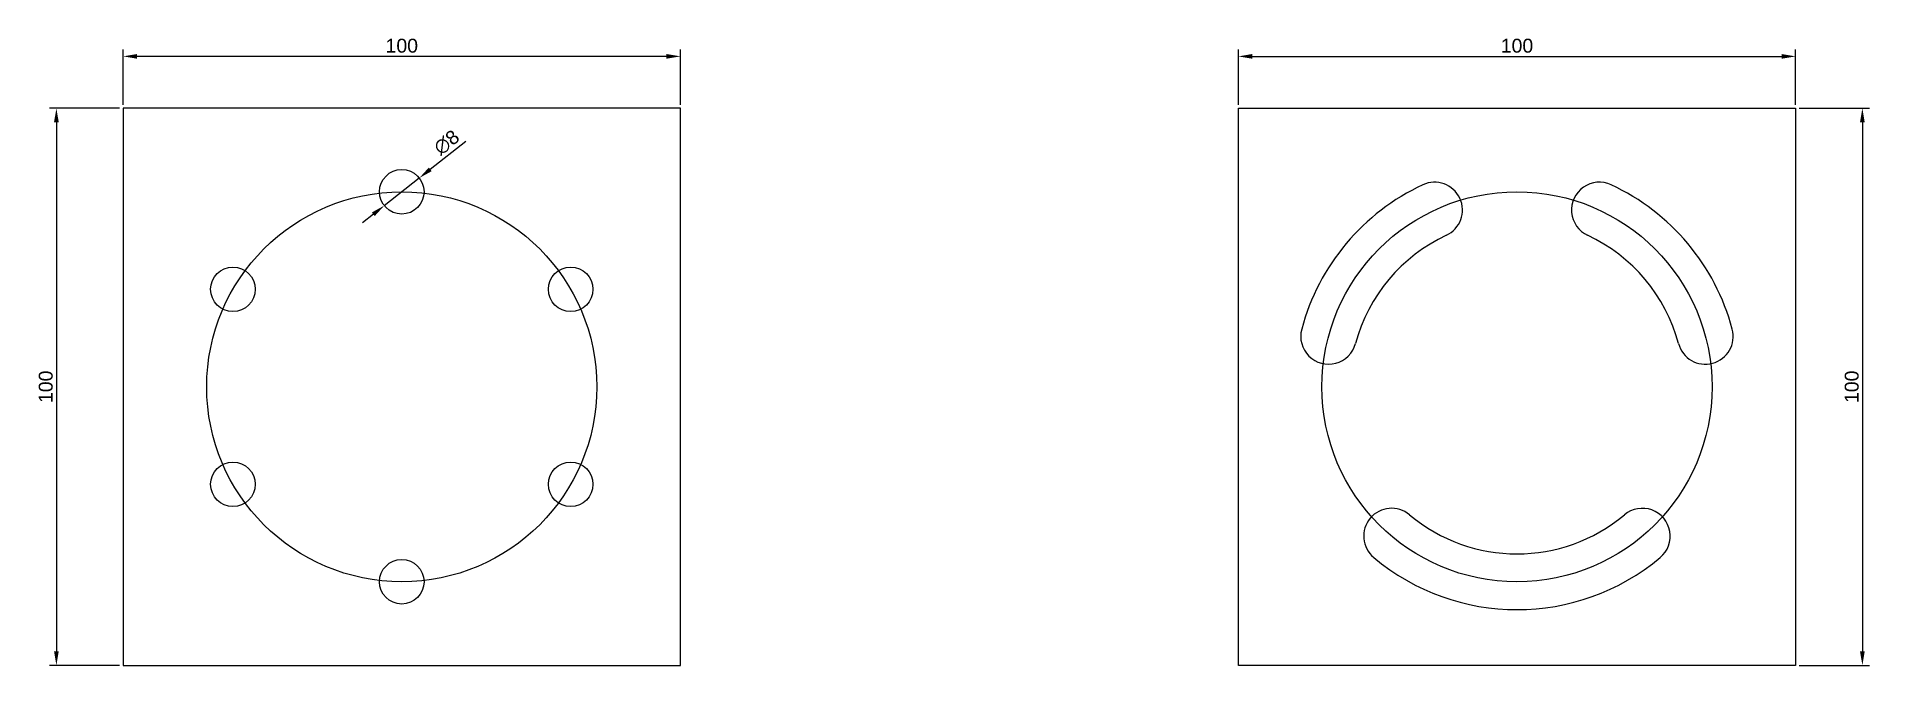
# Model space of a CAD drawing. Header units: millimetres. Extents: x -16 to 313, y 0 to 113.
import ezdxf

# ---------------------------------------------------------------- set-up
doc = ezdxf.new("R2010")
doc.units = ezdxf.units.MM
doc.styles.get("Standard").update_dxf_attribs({"font": 'arial.ttf'})
doc.dimstyles.new('ISO-25', dxfattribs={"dimtxt": 2.5, "dimasz": 2.5, "dimexe": 1.25, "dimexo": 0.625, "dimtad": 1, "dimtxsty": 'Standard', "dimcen": 2.5, "dimadec": 0, "dimazin": 0, "dimtfac": 1, "dimtmove": 0, "dimatfit": 3, "dimfxl": 1, "dimarcsym": 0})

# ---------------------------------------------------------------- blocks, each defined once
blk = doc.blocks.new('*U2')
blk.add_circle((0, 0), 4)
blk = doc.blocks.new('*U3')
at = {"color": 0, "linetype": 'ByBlock', "lineweight": -2, "transparency": 16777216}
blk.add_blockref('*U2', (50, 85), dxfattribs=at)
for p, rotation in [((19.69, 67.5), 59.99999999999999), ((80.31, 67.5), 299.9999999999999), ((19.69, 32.5), 120), ((80.31, 32.5), 240), ((50, 15), 180)]:
    blk.add_blockref('*U2', p, dxfattribs=dict(at, rotation=rotation))
blk = doc.blocks.new('*D4')
at = {"color": 0, "lineweight": -2, "transparency": 16777216}
for p, q in [((61.48, 94.05), (55.1, 89.02)), ((46.86, 82.52), (53.14, 87.48)), ((44.9, 80.98), (42.93, 79.43))]:
    blk.add_line(p, q, dxfattribs=at)
at = {"color": 0, "transparency": 16777216}
for points in [[(54.85, 89.35), (55.36, 88.7), (53.14, 87.48)], [(44.64, 81.3), (45.15, 80.65), (46.86, 82.52)]]:
    blk.add_solid(points, dxfattribs=at)
at = {"layer": 'Defpoints', "color": 0, "transparency": 16777216}
for p in [(53.14, 87.48), (46.86, 82.52)]:
    blk.add_point(p, dxfattribs=at)
at = {"color": 0, "transparency": 16777216, "insert": (58.05, 93.86), "char_height": 2.5, "attachment_point": 5, "rotation": 38.2577}
blk.add_mtext('∅8', dxfattribs=at)
blk = doc.blocks.new('*D6')
at = {"color": 0, "lineweight": -2, "transparency": 16777216}
for p, q in [((0, 100.62), (0, 110.56)), ((97.5, 109.31), (2.5, 109.31)), ((100, 100.62), (100, 110.56))]:
    blk.add_line(p, q, dxfattribs=at)
at = {"color": 0, "transparency": 16777216}
for points in [[(2.5, 109.73), (2.5, 108.89), (0, 109.31)], [(97.5, 109.73), (97.5, 108.89), (100, 109.31)]]:
    blk.add_solid(points, dxfattribs=at)
at = {"layer": 'Defpoints', "color": 0, "transparency": 16777216}
for p in [(0, 109.31), (0, 100), (100, 100)]:
    blk.add_point(p, dxfattribs=at)
at = {"color": 0, "transparency": 16777216, "insert": (50, 111.21), "char_height": 2.5, "attachment_point": 5}
blk.add_mtext('100', dxfattribs=at)
blk = doc.blocks.new('*D7')
at = {"color": 0, "lineweight": -2, "transparency": 16777216}
for p, q in [((-0.63, 100), (-13.23, 100)), ((-11.98, 97.5), (-11.98, 2.5)), ((-0.63, 0), (-13.23, 0))]:
    blk.add_line(p, q, dxfattribs=at)
at = {"color": 0, "transparency": 16777216}
for points in [[(-12.4, 97.5), (-11.56, 97.5), (-11.98, 100)], [(-12.4, 2.5), (-11.56, 2.5), (-11.98, 0)]]:
    blk.add_solid(points, dxfattribs=at)
at = {"layer": 'Defpoints', "color": 0, "transparency": 16777216}
for p in [(0, 100), (0, 0), (-11.98, 0)]:
    blk.add_point(p, dxfattribs=at)
at = {"color": 0, "transparency": 16777216, "insert": (-13.88, 50), "char_height": 2.5, "attachment_point": 5, "rotation": 90}
blk.add_mtext('100', dxfattribs=at)
blk = doc.blocks.new('*D16')
at = {"color": 0, "lineweight": -2, "transparency": 16777216}
for p, q in [((200.12, 100.62), (200.12, 110.56)), ((202.62, 109.31), (297.62, 109.31)), ((300.12, 100.62), (300.12, 110.56))]:
    blk.add_line(p, q, dxfattribs=at)
at = {"color": 0, "transparency": 16777216}
for points in [[(202.62, 109.73), (202.62, 108.89), (200.12, 109.31)], [(297.62, 109.73), (297.62, 108.89), (300.12, 109.31)]]:
    blk.add_solid(points, dxfattribs=at)
at = {"layer": 'Defpoints', "color": 0, "transparency": 16777216}
for p in [(300.12, 109.31), (200.12, 100), (300.12, 100)]:
    blk.add_point(p, dxfattribs=at)
at = {"color": 0, "transparency": 16777216, "insert": (250.12, 111.21), "char_height": 2.5, "attachment_point": 5}
blk.add_mtext('100', dxfattribs=at)
blk = doc.blocks.new('*D13')
at = {"color": 0, "lineweight": -2, "transparency": 16777216}
for p, q in [((300.75, 100), (313.35, 100)), ((312.1, 97.5), (312.1, 2.5)), ((300.75, 0), (313.35, 0))]:
    blk.add_line(p, q, dxfattribs=at)
at = {"color": 0, "transparency": 16777216}
for points in [[(311.68, 97.5), (312.52, 97.5), (312.1, 100)], [(311.68, 2.5), (312.52, 2.5), (312.1, 0)]]:
    blk.add_solid(points, dxfattribs=at)
at = {"layer": 'Defpoints', "color": 0, "transparency": 16777216}
for p in [(300.12, 100), (300.12, 0), (312.1, 0)]:
    blk.add_point(p, dxfattribs=at)
at = {"color": 0, "transparency": 16777216, "insert": (310.2, 50), "char_height": 2.5, "attachment_point": 5, "rotation": 90}
blk.add_mtext('100', dxfattribs=at)

msp = doc.modelspace()

# ---------------------------------------------------------------- linework, layer by layer
for points in [[(0, 0), (100, 0), (100, 100), (0, 100)], [(300.122, 0), (200.122, 0), (200.122, 100), (300.122, 100)]]:
    msp.add_lwpolyline(points, close=True)
for centre in [(50, 50), (250.122, 50)]:
    msp.add_circle(centre, 35)
for centre, radius, start, end in [((250.122, 50), 40, 115, 165), ((250.122, 50), 40, 115, 165), ((235.33, 81.721), 5, 295, 115), ((264.914, 81.721), 5, 65, 245), ((250.122, 50), 40, 15, 65), ((250.122, 50), 30, 115, 165), ((250.122, 50), 30, 115, 165), ((250.122, 50), 30, 15, 65), ((216.315, 59.059), 5, 165, 345), ((283.929, 59.059), 5, 195, 15), ((227.624, 23.188), 5, 50, 230), ((250.122, 50), 30, 230, 310), ((272.62, 23.188), 5, 310, 130), ((250.122, 50), 40, 230, 310)]:
    msp.add_arc(centre, radius, start, end)

# ---------------------------------------------------------------- block references
msp.add_blockref('*U3', (0, 0))

# ---------------------------------------------------------------- dimensions: what is measured, and where the dimension line sits
dim = msp.add_linear_dim(base=(0, 109.309), p1=(100, 100), p2=(0, 100), dimstyle='ISO-25')
dim.commit()
dim.dimension.update_dxf_attribs({"geometry": '*D6', "text_midpoint": (50, 111.21)})
for base, p1, p2, angle, picture, middle in [((300.122, 109.309), (200.122, 100), (300.122, 100), 180, '*D16', (250.122, 111.21)), ((-11.979, 0), (0, 100), (0, 0), 90, '*D7', (-13.881, 50)), ((312.101, 0), (300.122, 100), (300.122, 0), 90, '*D13', (310.2, 50))]:
    dim = msp.add_linear_dim(base=base, p1=p1, p2=p2, angle=angle, dimstyle='ISO-25')
    dim.commit()
    dim.dimension.update_dxf_attribs({"geometry": picture, "text_midpoint": middle})
dim = msp.add_diameter_dim_2p(p1=(46.859, 82.523), p2=(53.141, 87.477), dimstyle='ISO-25')
dim.commit()
dim.dimension.update_dxf_attribs({"geometry": '*D4', "text_midpoint": (58.051, 93.859)})

doc.saveas('drawing.dxf')
